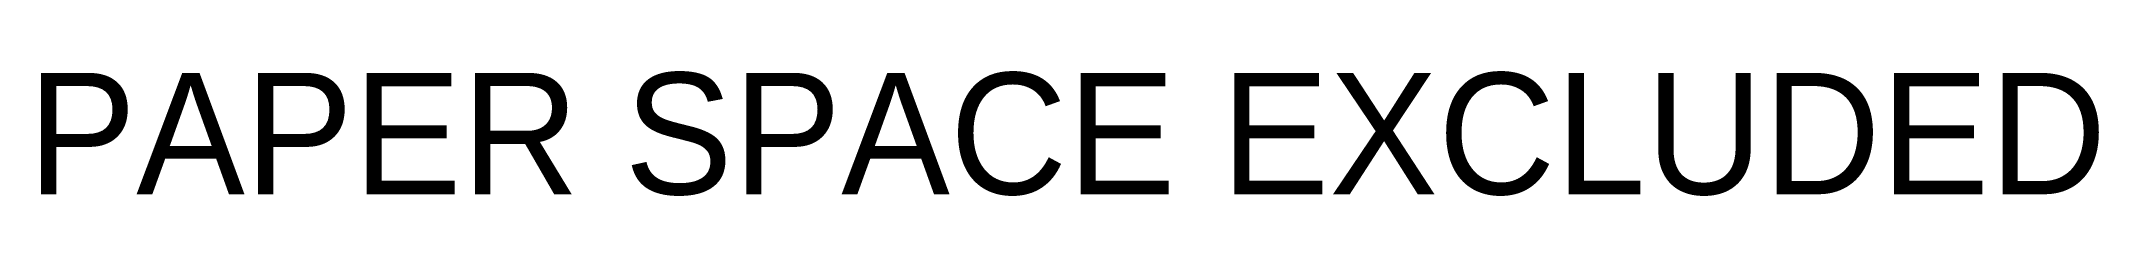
# Paper-space layout 'Layout1' of a CAD drawing. Header units: millimetres. Extents: x 0.3 to 42.6, y 0 to 2.5.
import ezdxf

# ---------------------------------------------------------------- set-up
doc = ezdxf.new("R2010")
doc.units = ezdxf.units.MM

psp = doc.layouts.get("Layout1")

# ---------------------------------------------------------------- texts
psp.add_text('PAPER SPACE EXCLUDED', height=2.5).set_placement((0, 0))

doc.saveas('drawing.dxf')
